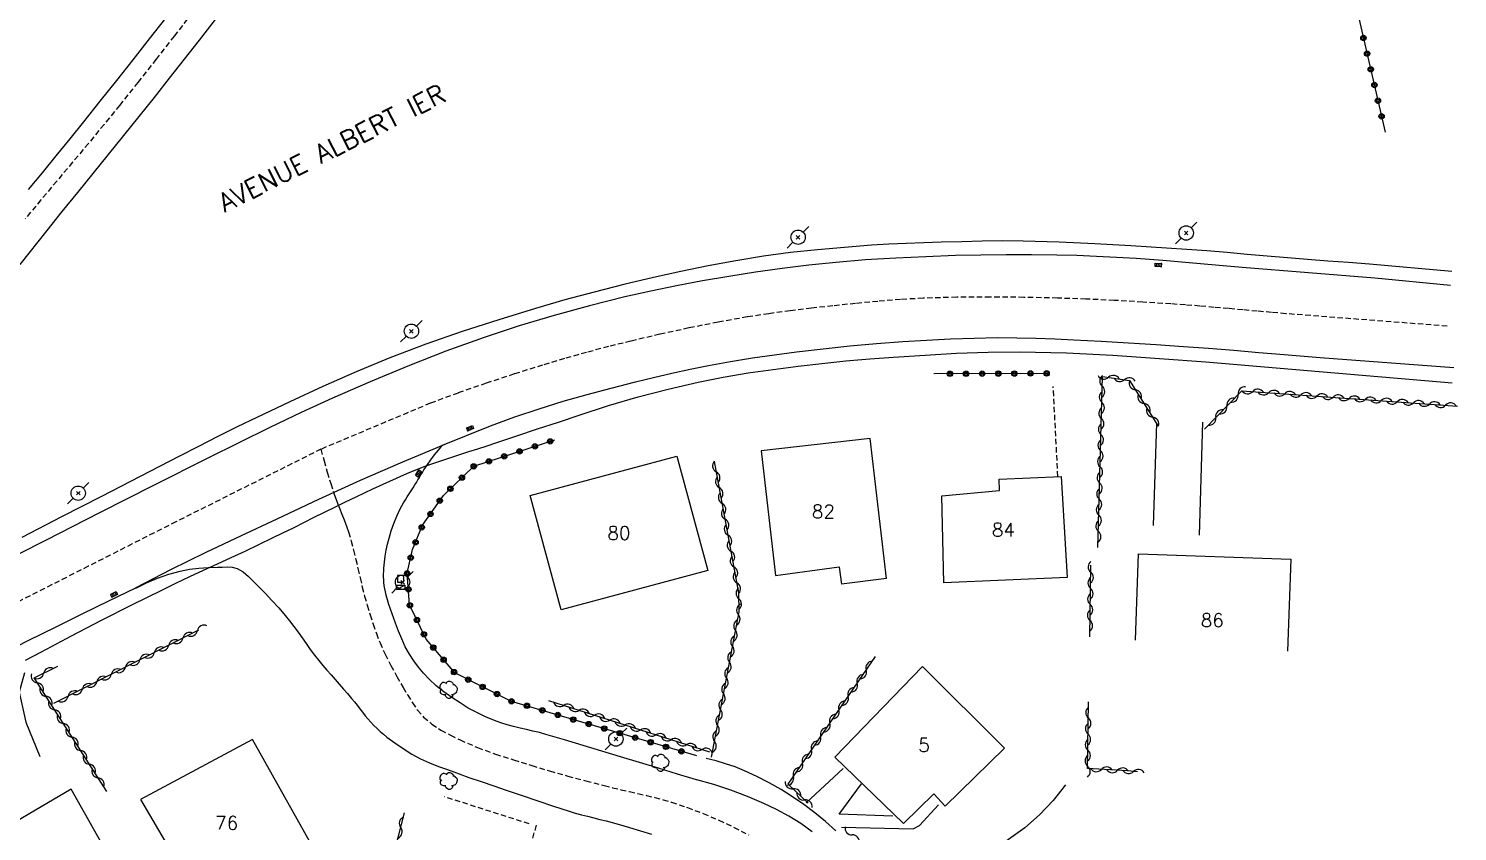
# Model space of a CAD drawing. Header units: millimetres. Extents: x 157999 to 159002, y 156999 to 158001.
# Drawn here: x 158848.6 to 158981.6, y 157569.1 to 157643.7 of the extents above; entities that cross this region are included whole.
import ezdxf
from ezdxf.enums import TextEntityAlignment as Align

# ---------------------------------------------------------------- set-up
doc = ezdxf.new("R2010")
doc.units = ezdxf.units.MM
doc.linetypes.add('DASHED', pattern=[0.75, 0.5, -0.25])
doc.layers.get('0').update_dxf_attribs({"linetype": 'CONTINUOUS'})
for name, color, linetype in [('W0001', 6, 'DASHED'), ('W0008', 7, 'CONTINUOUS'), ('W0014', 7, 'CONTINUOUS'), ('W0017', 7, 'CONTINUOUS'), ('W0051', 7, 'CONTINUOUS'), ('W0101', 7, 'CONTINUOUS'), ('W0112', 1, 'DASHED'), ('W0300', 7, 'CONTINUOUS'), ('W0310', 3, 'CONTINUOUS'), ('W0323', 7, 'CONTINUOUS'), ('W0401', 7, 'CONTINUOUS'), ('W0438', 7, 'CONTINUOUS'), ('W0473', 7, 'CONTINUOUS'), ('W0989', 7, 'CONTINUOUS'), ('W0991', 7, 'CONTINUOUS')]:
    doc.layers.add(name, color=color, linetype=linetype)
doc.styles.get("Standard").update_dxf_attribs({"font": 'romans.shx', "width": 0.85})

# ---------------------------------------------------------------- blocks, each defined once
blk = doc.blocks.new('T473')
for p, q in [((-0.166667, 0.166667), (0.166667, -0.166667)), ((-0.166667, -0.166667), (0.166667, 0.166667)), ((0.500001, 0.500001), (1.000002, 1.000002)), ((-1.000002, -1.000002), (-0.500001, -0.500001))]:
    blk.add_line(p, q)
blk.add_ellipse((0, 0), major_axis=(0.471405, 0.471405), ratio=1, start_param=5.4977871438, end_param=11.780972451)
blk = doc.blocks.new('T401')
for p, q in [((-0.3, 0.3), (0, 0.3)), ((-0.3, -0.25), (-0.3, 0.3)), ((-0.3, 0.15), (0, 0.15)), ((-0.3, 0), (0, 0)), ((0, 0.3), (0, -0.25)), ((-0.3, -0.15), (0, -0.15)), ((-0.3, -0.25), (-0.3, -0.3)), ((-0.3, -0.3), (0, -0.3)), ((0, -0.3), (0, -0.25))]:
    blk.add_line(p, q)
blk = doc.blocks.new('T300')
for p, q in [((-0.8, 0.51), (-0.86, 0.34)), ((-0.86, 0.34), (-0.86, 0.17)), ((-0.86, 0.17), (-0.74, 0.06)), ((-0.69, 0.63), (-0.8, 0.51)), ((-0.8, -0.06), (-0.74, 0.06)), ((-0.74, 0.06), (-0.69, 0.11)), ((-0.57, 0.69), (-0.69, 0.63)), ((-0.46, 0.69), (-0.57, 0.69)), ((-0.29, 0.63), (-0.46, 0.69)), ((-0.29, 0.63), (-0.17, 0.74)), ((-0.23, 0.57), (-0.29, 0.63)), ((-0.17, 0.74), (-0.06, 0.8)), ((-0.06, 0.8), (0.06, 0.8)), ((0.06, 0.8), (0.23, 0.74)), ((0.23, 0.74), (0.34, 0.63)), ((0.34, 0.63), (0.4, 0.51)), ((0.46, 0.46), (0.34, 0.46)), ((0.4, 0.51), (0.4, 0.46)), ((0.57, 0.4), (0.46, 0.46)), ((0.57, 0.4), (0.69, 0.29)), ((0.69, 0.29), (0.74, 0.17)), ((0.74, 0.06), (0.69, -0.17)), ((0.74, 0.17), (0.74, 0.06)), ((-0.8, -0.17), (-0.8, -0.06)), ((-0.8, -0.23), (-0.8, -0.17)), ((-0.74, -0.34), (-0.8, -0.23)), ((-0.69, -0.4), (-0.74, -0.34)), ((-0.51, -0.46), (-0.69, -0.4)), ((-0.4, -0.46), (-0.51, -0.46)), ((-0.4, -0.46), (-0.34, -0.46)), ((-0.34, -0.46), (-0.34, -0.4)), ((-0.34, -0.51), (-0.34, -0.46)), ((-0.29, -0.63), (-0.34, -0.51)), ((-0.17, -0.74), (-0.29, -0.63)), ((-0.06, -0.8), (-0.17, -0.74)), ((0.06, -0.8), (-0.06, -0.8)), ((0.17, -0.74), (0.06, -0.8)), ((0.23, -0.69), (0.17, -0.74)), ((0.29, -0.46), (0.23, -0.46)), ((0.29, -0.63), (0.23, -0.69)), ((0.46, -0.4), (0.29, -0.46)), ((0.34, -0.51), (0.29, -0.63)), ((0.34, -0.51), (0.34, -0.46)), ((0.57, -0.34), (0.46, -0.4)), ((0.63, -0.29), (0.57, -0.34)), ((0.69, -0.17), (0.63, -0.29))]:
    blk.add_line(p, q)
blk = doc.blocks.new('T438')
for p, q in [((-0.4, 0.2), (0.4, 0.2)), ((-0.4, -0.2), (-0.4, 0.2)), ((0.15, 1.1), (-0.3, 1.1)), ((-0.3, 1.1), (-0.3, 0.5)), ((-0.3, 0.5), (0.15, 0.5)), ((0.3, 0.65), (0.3, 0.95)), ((0.4, 0.2), (0.4, -0.2))]:
    blk.add_line(p, q)
at = {"flags": 128}
for points in [[(-0.4, -0.2), (0.4, 0.2)], [(0.4, -0.2), (-0.4, -0.2)]]:
    blk.add_lwpolyline(points, dxfattribs=at)
for centre, major_axis, start_param, end_param in [((0.15, 0.95), (0.106, -0.106), 0.785398, 2.356194), ((0.15, 0.65), (0.106, 0.106), 3.926991, 5.497787)]:
    blk.add_ellipse(centre, major_axis=major_axis, ratio=1, start_param=start_param, end_param=end_param)
blk = doc.blocks.new('t310o')
at = {"color": 0, "linetype": 'Continuous'}
for centre, start, end in [((-0.5, 0.38), 216.8699, 323.1304), ((0.5, -0.37), 36.8699, 143.1303)]:
    blk.add_arc(centre, 0.625, start, end, dxfattribs=at)
blk = doc.blocks.new('t323o')
at = {"color": 0, "linetype": 'Continuous'}
for radius in [0.25, 0.15]:
    blk.add_circle((0, 0), radius, dxfattribs=at)

msp = doc.modelspace()

# ---------------------------------------------------------------- linework, layer by layer
at = {"layer": 'W0001'}
for points in [[(158863.88, 157645.22), (158862.2, 157643.05), (158860.52, 157640.89), (158858.83, 157638.74), (158857.12, 157636.6), (158855.67, 157634.83), (158854.22, 157633.06), (158852.75, 157631.31), (158851.27, 157629.56), (158849.8, 157627.81), (158848.34, 157626.05)], [(158980.7, 157616.06), (158965.67, 157617.22), (158965.67, 157617.22), (158965.67, 157617.22), (158965.67, 157617.22), (158964.33, 157617.34), (158963, 157617.45), (158961.66, 157617.58), (158960.33, 157617.7), (158958.99, 157617.81), (158957.66, 157617.93), (158956.32, 157618.03), (158954.98, 157618.13), (158952.35, 157618.3), (158949.71, 157618.46), (158947.06, 157618.58), (158944.42, 157618.67), (158941.29, 157618.74), (158938.16, 157618.77), (158935.04, 157618.75), (158931.91, 157618.66), (158929.8, 157618.54), (158927.71, 157618.37), (158925.61, 157618.17), (158923.52, 157617.95), (158921.52, 157617.73), (158919.53, 157617.49), (158917.54, 157617.22), (158915.55, 157616.92), (158912.83, 157616.43), (158910.11, 157615.89), (158907.41, 157615.3), (158904.71, 157614.67), (158902.64, 157614.16), (158900.58, 157613.62), (158898.53, 157613.04), (158896.49, 157612.44), (158893.86, 157611.61), (158891.24, 157610.75), (158888.63, 157609.84), (158886.04, 157608.89), (158875.86, 157604.61)], [(158875.86, 157604.61), (158862.37, 157597.86), (158860.33, 157596.83), (158858.29, 157595.8), (158856.25, 157594.76), (158854.21, 157593.72), (158852.17, 157592.69), (158850.13, 157591.65), (158848.09, 157590.62), (158846.04, 157589.59), (158844.31, 157588.73), (158842.57, 157587.87), (158840.83, 157587.01), (158839.08, 157586.16), (158837.34, 157585.31), (158835.6, 157584.45), (158833.86, 157583.59), (158832.13, 157582.72), (158828.83, 157581.04), (158825.55, 157579.35), (158822.26, 157577.65), (158818.98, 157575.95), (158810.86, 157571.7)], [(158875.86, 157604.61), (158876.15, 157603.54), (158876.45, 157602.47), (158876.78, 157601.41), (158877.12, 157600.35), (158877.28, 157599.92), (158877.44, 157599.49), (158877.61, 157599.06), (158877.78, 157598.63), (158877.96, 157598.21), (158878.12, 157597.78), (158878.28, 157597.35), (158878.43, 157596.91), (158878.68, 157596.06), (158878.9, 157595.21), (158879.11, 157594.36), (158879.31, 157593.5), (158879.51, 157592.65), (158879.71, 157591.79), (158879.93, 157590.94), (158880.17, 157590.09), (158880.44, 157589.21), (158880.71, 157588.34), (158881.02, 157587.47), (158881.36, 157586.61), (158881.84, 157585.54), (158882.37, 157584.49), (158882.93, 157583.47), (158883.52, 157582.45), (158883.94, 157581.74), (158884.37, 157581.01), (158884.85, 157580.32), (158885.42, 157579.69), (158886.19, 157579.04), (158887.03, 157578.48), (158887.92, 157578), (158888.81, 157577.56), (158890.44, 157576.85), (158892.11, 157576.25), (158893.79, 157575.71), (158895.48, 157575.18), (158897.15, 157574.68), (158898.84, 157574.2), (158900.53, 157573.75), (158902.23, 157573.31), (158903.01, 157573.11), (158903.79, 157572.93), (158904.58, 157572.75), (158905.36, 157572.58), (158906.15, 157572.4), (158906.93, 157572.21), (158907.71, 157572), (158908.48, 157571.77), (158909.97, 157571.27), (158911.45, 157570.71), (158912.9, 157570.1), (158914.32, 157569.43), (158915.68, 157568.71)]]:
    msp.add_lwpolyline(points, dxfattribs=at)
at = {"layer": 'W0008'}
for points in [[(158847.87, 157621.8), (158848.7, 157622.85), (158849.53, 157623.9), (158850.37, 157624.95), (158851.79, 157626.73), (158853.22, 157628.5), (158854.65, 157630.27), (158856.08, 157632.03), (158857.51, 157633.8), (158858.94, 157635.57), (158860.36, 157637.34), (158861.77, 157639.12), (158864.56, 157642.68), (158867.33, 157646.25)], [(158861.38, 157644.72), (158859.86, 157642.79), (158858.34, 157640.85), (158856.82, 157638.93), (158855.29, 157637), (158853.76, 157635.08), (158852.48, 157633.5), (158851.19, 157631.92), (158849.9, 157630.34), (158848.61, 157628.76)], [(158910.81, 157573.86), (158909.05, 157574.39), (158907.29, 157574.92), (158905.52, 157575.45), (158903.76, 157575.98), (158902.02, 157576.51), (158900.28, 157577.05), (158898.54, 157577.58), (158896.79, 157578.08), (158896.2, 157578.25), (158895.6, 157578.39), (158895, 157578.53), (158894.4, 157578.67), (158893.8, 157578.82), (158893.2, 157578.98), (158892.61, 157579.16), (158892.02, 157579.37), (158891.19, 157579.71), (158890.38, 157580.1), (158889.58, 157580.53), (158888.81, 157581), (158888.05, 157581.5), (158887.31, 157582.04), (158886.6, 157582.61), (158885.93, 157583.23), (158885.42, 157583.77), (158884.94, 157584.33), (158884.5, 157584.92), (158884.1, 157585.54), (158883.71, 157586.23), (158883.38, 157586.96), (158883.09, 157587.69), (158882.81, 157588.43), (158882.49, 157589.29), (158882.19, 157590.15), (158881.94, 157591.03), (158881.76, 157591.93), (158881.73, 157592.2), (158881.71, 157592.47), (158881.7, 157592.74), (158881.7, 157593.01), (158881.71, 157593.28), (158881.72, 157593.55), (158881.74, 157593.82), (158881.77, 157594.09), (158881.84, 157594.66), (158881.93, 157595.21), (158882.06, 157595.77), (158882.2, 157596.32), (158882.41, 157597.02), (158882.65, 157597.71), (158882.92, 157598.38), (158883.23, 157599.05), (158883.38, 157599.34), (158883.55, 157599.63), (158883.72, 157599.91), (158883.9, 157600.19), (158884.08, 157600.46), (158884.26, 157600.73), (158884.44, 157601.01), (158884.61, 157601.29), (158884.75, 157601.52), (158884.89, 157601.75), (158885.03, 157601.99), (158885.16, 157602.22), (158885.3, 157602.45), (158885.44, 157602.68), (158885.59, 157602.91), (158885.74, 157603.13), (158886.08, 157603.61), (158886.44, 157604.08), (158886.8, 157604.53), (158887.18, 157604.98)], [(158858.63, 157591.69), (158859.62, 157592.19), (158860.65, 157592.62), (158861.7, 157592.99), (158862.77, 157593.28), (158863.63, 157593.45), (158864.49, 157593.55), (158865.36, 157593.61), (158866.23, 157593.63), (158866.68, 157593.65), (158867.14, 157593.67), (158867.61, 157593.64), (158868.06, 157593.51), (158868.62, 157593.2), (158869.12, 157592.78), (158869.56, 157592.33), (158869.99, 157591.89), (158870.66, 157591.23), (158871.3, 157590.55), (158871.93, 157589.86), (158872.54, 157589.15), (158872.95, 157588.64), (158873.35, 157588.12), (158873.73, 157587.59), (158874.11, 157587.05), (158874.49, 157586.52), (158874.87, 157585.99), (158875.27, 157585.46), (158875.67, 157584.95), (158876.04, 157584.5), (158876.42, 157584.05), (158876.8, 157583.61), (158877.19, 157583.18), (158877.57, 157582.74), (158877.96, 157582.3), (158878.34, 157581.87), (158878.72, 157581.42), (158878.98, 157581.11), (158879.23, 157580.79), (158879.48, 157580.47), (158879.73, 157580.14), (158879.98, 157579.82), (158880.24, 157579.51), (158880.51, 157579.2), (158880.8, 157578.91), (158881.09, 157578.63), (158881.38, 157578.35), (158881.69, 157578.09), (158882, 157577.83)]]:
    msp.add_lwpolyline(points, dxfattribs=at)
at = {"layer": 'W0014'}
for points in [[(158899.91, 157607.79), (158902.64, 157608.67), (158905.4, 157609.48), (158908.18, 157610.21), (158910.98, 157610.86), (158913.29, 157611.32), (158915.62, 157611.71), (158917.95, 157612.04), (158920.29, 157612.35), (158922.5, 157612.6), (158924.72, 157612.82), (158926.94, 157613.01), (158929.16, 157613.17), (158932.1, 157613.37), (158935.03, 157613.54), (158937.97, 157613.65), (158940.92, 157613.68), (158945.25, 157613.58), (158949.58, 157613.35), (158953.91, 157613.05), (158958.23, 157612.74), (158981.15, 157610.78), (158981.15, 157610.78)], [(158882, 157577.83), (158882.75, 157577.28), (158883.52, 157576.75), (158884.32, 157576.25), (158885.14, 157575.8), (158885.96, 157575.43), (158886.79, 157575.1), (158887.63, 157574.8), (158888.47, 157574.49), (158889.63, 157574.08), (158890.79, 157573.68), (158891.95, 157573.29), (158893.11, 157572.9), (158894.58, 157572.4), (158896.04, 157571.89), (158897.5, 157571.39), (158898.98, 157570.92), (158899.54, 157570.76), (158900.11, 157570.6), (158900.68, 157570.46), (158901.25, 157570.31), (158901.83, 157570.17), (158902.4, 157570.03), (158902.97, 157569.88), (158903.54, 157569.72), (158904.57, 157569.42), (158905.61, 157569.11), (158906.64, 157568.8)], [(158923.78, 157569.12), (158922.82, 157569.97), (158921.84, 157570.78), (158920.82, 157571.54), (158919.77, 157572.26), (158918.69, 157572.94), (158917.58, 157573.58), (158916.44, 157574.17), (158915.28, 157574.7), (158914.41, 157575.05), (158913.53, 157575.35), (158912.64, 157575.61), (158911.73, 157575.82)], [(158921.59, 157569.01), (158920.54, 157569.79), (158919.42, 157570.47), (158918.27, 157571.08), (158917.1, 157571.65), (158915.57, 157572.31), (158914.02, 157572.9), (158912.44, 157573.42), (158910.84, 157573.86)]]:
    msp.add_lwpolyline(points, dxfattribs=at)
at = {"layer": 'W0017'}
for points in [[(158953.35, 157597.51), (158953.67, 157607.04)], [(158957.93, 157607.12), (158957.61, 157596.61)], [(158848.26, 157583.82), (158847.77, 157582.02), (158848.39, 157579.21), (158849.7, 157576.03)], [(158924.46, 157574.91), (158921.02, 157571.7)], [(158929.1, 157570.47), (158924.1, 157570.67), (158926.18, 157573.48)], [(158924.31, 157569.44), (158930.98, 157569.3), (158931.59, 157569.61), (158933.35, 157571.53)]]:
    msp.add_lwpolyline(points, dxfattribs=at)
at = {"layer": 'W0051'}
for points in [[(158981.14, 157621.14), (158973.46, 157621.83), (158973.46, 157621.83), (158973.46, 157621.83), (158973.46, 157621.83), (158971.52, 157621.97), (158969.57, 157622.12), (158967.7, 157622.27), (158965.82, 157622.42), (158963.95, 157622.58), (158962.07, 157622.74), (158960.2, 157622.9), (158958.32, 157623.06), (158956.45, 157623.2), (158954.57, 157623.33), (158951.24, 157623.54), (158947.91, 157623.73), (158944.57, 157623.89), (158941.23, 157623.98), (158939.32, 157623.99), (158937.41, 157623.96), (158935.51, 157623.91), (158933.6, 157623.86), (158931.98, 157623.81), (158930.35, 157623.76), (158928.73, 157623.69), (158927.11, 157623.59), (158924.59, 157623.39), (158922.08, 157623.17), (158919.57, 157622.9), (158917.06, 157622.56), (158914.48, 157622.15), (158911.92, 157621.67), (158909.36, 157621.14), (158906.81, 157620.58), (158904.05, 157619.93), (158901.3, 157619.23), (158898.57, 157618.5), (158895.84, 157617.71), (158892.42, 157616.66), (158889.01, 157615.55), (158885.63, 157614.37), (158882.27, 157613.11), (158879.13, 157611.82), (158876.03, 157610.45), (158872.96, 157609.02), (158869.9, 157607.57), (158868.07, 157606.68), (158866.26, 157605.78), (158864.45, 157604.86), (158862.65, 157603.93), (158860.85, 157603), (158859.05, 157602.06), (158857.25, 157601.13), (158855.44, 157600.2), (158851.72, 157598.31), (158848.01, 157596.41)], [(158981.01, 157619.84), (158981.01, 157619.84), (158973.96, 157620.52), (158967.78, 157621.02), (158961.61, 157621.53), (158959.14, 157621.74), (158956.68, 157621.96), (158954.21, 157622.16), (158951.74, 157622.34), (158949.9, 157622.45), (158948.06, 157622.55), (158946.21, 157622.63), (158944.37, 157622.68), (158942.01, 157622.71), (158939.65, 157622.71), (158937.3, 157622.68), (158934.94, 157622.62), (158932.15, 157622.52), (158929.36, 157622.39), (158926.56, 157622.22), (158923.78, 157621.99), (158921.28, 157621.73), (158918.78, 157621.42), (158916.3, 157621.07), (158913.82, 157620.68), (158911.39, 157620.27), (158908.97, 157619.82), (158906.56, 157619.33), (158904.16, 157618.78), (158900.86, 157617.95), (158897.57, 157617.05), (158894.31, 157616.08), (158891.07, 157615.02), (158887.49, 157613.73), (158883.95, 157612.34), (158880.43, 157610.88), (158876.95, 157609.37), (158874.01, 157608.03), (158871.11, 157606.63), (158868.22, 157605.2), (158865.33, 157603.77), (158860.28, 157601.25), (158855.24, 157598.69), (158850.21, 157596.13), (158845.18, 157593.56)], [(158887.18, 157604.98), (158889.4, 157605.9), (158891.64, 157606.78), (158893.9, 157607.61), (158896.18, 157608.38), (158898.4, 157609.07), (158900.63, 157609.7), (158902.88, 157610.29), (158905.13, 157610.87), (158906.82, 157611.28), (158908.52, 157611.69), (158910.22, 157612.06), (158911.93, 157612.41), (158913.97, 157612.77), (158916.02, 157613.1), (158918.08, 157613.4), (158920.14, 157613.67), (158922.61, 157613.96), (158925.08, 157614.22), (158927.56, 157614.44), (158930.04, 157614.63), (158932.24, 157614.77), (158934.45, 157614.88), (158936.65, 157614.95), (158938.86, 157614.99), (158940.63, 157614.98), (158942.4, 157614.93), (158944.17, 157614.87), (158945.94, 157614.79), (158948.49, 157614.67), (158951.04, 157614.52), (158953.59, 157614.36), (158956.14, 157614.18), (158958.48, 157614.01), (158960.82, 157613.82), (158963.16, 157613.62), (158965.51, 157613.43), (158968.88, 157613.15), (158968.88, 157613.15), (158968.88, 157613.15), (158981.32, 157612.22), (158981.32, 157612.22)], [(158848.35, 157584.98), (158849.84, 157585.77), (158852.63, 157587.26), (158855.44, 157588.71), (158858.26, 157590.14), (158861.1, 157591.54), (158862.37, 157592.16), (158863.65, 157592.77), (158864.94, 157593.37), (158866.22, 157593.96), (158867.51, 157594.55), (158868.8, 157595.14), (158870.08, 157595.74), (158871.36, 157596.36), (158872.33, 157596.83), (158873.3, 157597.31), (158874.27, 157597.79), (158875.23, 157598.28), (158876.2, 157598.76), (158877.17, 157599.23), (158878.15, 157599.71), (158879.13, 157600.17), (158880.69, 157600.91), (158882.26, 157601.65), (158883.85, 157602.35), (158885.46, 157602.99), (158886.29, 157603.28), (158887.13, 157603.57), (158887.96, 157603.85), (158888.8, 157604.12), (158889.64, 157604.39), (158890.48, 157604.66), (158891.32, 157604.93), (158892.15, 157605.21), (158894.09, 157605.85), (158896.03, 157606.5), (158897.97, 157607.14), (158899.91, 157607.79)], [(158887.39, 157605.05), (158883.44, 157603.4), (158879.52, 157601.69), (158875.62, 157599.93), (158871.75, 157598.11), (158868.45, 157596.55), (158865.14, 157595), (158861.86, 157593.39), (158858.62, 157591.7)], [(158846.33, 157585.65), (158848.68, 157586.83), (158851.16, 157588.06), (158853.65, 157589.28), (158856.13, 157590.49), (158858.62, 157591.7)]]:
    msp.add_lwpolyline(points, dxfattribs=at)
at = {"layer": 'W0101'}
for points in [[(158926.97, 157605.61), (158916.85, 157604.46), (158918.17, 157592.86), (158924.1, 157593.67), (158924.1, 157593.64), (158924.33, 157592.04)], [(158928.51, 157592.59), (158926.97, 157605.61)], [(158951.67, 157586.86), (158951.96, 157594.89), (158966.13, 157594.37), (158965.82, 157585.83)], [(158928.51, 157592.59), (158924.33, 157592.04)], [(158930.08, 157569.78), (158923.71, 157575.97), (158931.85, 157584.41), (158939.5, 157576.8)], [(158939.5, 157576.8), (158933.98, 157571.41)], [(158933.98, 157571.41), (158932.91, 157572.54), (158930.08, 157569.78)]]:
    msp.add_lwpolyline(points, dxfattribs=at)
for points in [[(158911.86, 157593.33), (158898.21, 157589.66), (158895.35, 157600.29), (158909, 157603.96)], [(158945.31, 157592.68), (158933.85, 157592.17), (158933.65, 157600.28), (158939.01, 157600.78), (158938.98, 157601.82), (158944.76, 157602.08)], [(158876.22, 157565.6), (158869.5, 157577.59), (158859.07, 157572.01), (158863.58, 157564.35), (158867.46, 157566.36), (158870.04, 157562.09)], [(158858.53, 157562.48), (158852.61, 157572.97), (158842.31, 157566.94), (158847.65, 157557.98), (158853.1, 157560.98), (158853.86, 157559.71)]]:
    msp.add_lwpolyline(points, close=True, dxfattribs=at)
at = {"layer": 'W0112'}
for points in [[(158944.46, 157602.07), (158944.02, 157610.45)], [(158895.25, 157569.75), (158887.36, 157572.27)], [(158895.9, 157569.63), (158894.07, 157563.37)]]:
    msp.add_lwpolyline(points, dxfattribs=at)
at = {"layer": 'W0300'}
msp.add_lwpolyline([(158945.17, 157573.37), (158944.03, 157571.92), (158942.76, 157570.58), (158941.37, 157569.38), (158939.87, 157568.31), (158939.35, 157568.02), (158938.82, 157567.76), (158938.27, 157567.55), (158937.71, 157567.35), (158937.16, 157567.18), (158936.6, 157567), (158936.05, 157566.82), (158935.5, 157566.61), (158934.08, 157566.05), (158932.66, 157565.48), (158931.24, 157564.91), (158929.82, 157564.34)], dxfattribs=at)
at = {"layer": 'W0310'}
for points in [[(158948.19, 157595.47), (158948.61, 157611.39), (158951.12, 157611.01), (158953.8, 157606.75)], [(158958.1, 157606.47), (158961.58, 157610.05), (158981.65, 157608.63)], [(158912.22, 157575.95), (158914.78, 157589.49), (158914.76, 157591.25), (158912.49, 157603.48)], [(158947.42, 157587.17), (158947.53, 157593.81)], [(158864.47, 157587.79), (158850.98, 157580.95)], [(158855.92, 157572.77), (158849.18, 157583.33), (158851.37, 157584.42)], [(158921.21, 157571.67), (158919.41, 157573.4), (158919.35, 157573.45), (158927.47, 157585.31)], [(158897.04, 157581.23), (158912.02, 157576.44)], [(158951.88, 157574.58), (158950.93, 157574.69), (158947.22, 157574.9), (158947.32, 157581.11)], [(158878.04, 157549.07), (158883.64, 157570.79)]]:
    msp.add_lwpolyline(points, dxfattribs=at)
at = {"layer": 'W0323'}
for points in [[(158971.86, 157647.29), (158972.19, 157645.93), (158974.93, 157634.12)], [(158943.63, 157611.67), (158932.91, 157611.62)], [(158910.86, 157576.08), (158893.61, 157581.15), (158888.32, 157583.79), (158885.67, 157586.93), (158884.12, 157590.12), (158883.89, 157593.08), (158884.39, 157595.27), (158885.33, 157597.55), (158887.27, 157600.32), (158890.09, 157603.02), (158897.63, 157605.48)]]:
    msp.add_lwpolyline(points, dxfattribs=at)

# ---------------------------------------------------------------- block references
at = {"layer": 'W0300'}
for p in [(158887.79, 157582.22), (158907.49, 157575.43), (158887.8, 157573.74)]:
    msp.add_blockref('T300', p, dxfattribs=at)
at = {"layer": 'W0310'}
for p, rotation in [((158949.18, 157611.3), 351.2984592732212), ((158948.59, 157610.46), 88.48508688283364), ((158950.66, 157611.08), 351.2984592732212), ((158951.67, 157610.13), 302.1443008299735), ((158948.55, 157608.97), 88.48508688283364), ((158952.47, 157608.86), 302.1443008299735), ((158960.19, 157608.63), 45.82019538485903), ((158961.24, 157609.7), 45.82019538485903), ((158962.59, 157609.98), 355.934203543979), ((158964.08, 157609.87), 355.934203543979), ((158965.58, 157609.77), 355.934203543979), ((158967.07, 157609.66), 355.934203543979), ((158968.57, 157609.55), 355.934203543979), ((158970.07, 157609.45), 355.934203543979), ((158971.56, 157609.34), 355.934203543979), ((158973.06, 157609.24), 355.934203543979), ((158974.56, 157609.13), 355.934203543979), ((158948.51, 157607.47), 88.48508688283364), ((158953.27, 157607.59), 302.1443008299735), ((158959.15, 157607.55), 45.82019538485903), ((158976.05, 157609.02), 355.934203543979), ((158977.55, 157608.92), 355.934203543979), ((158979.04, 157608.81), 355.934203543979), ((158980.54, 157608.7), 355.934203543979), ((158948.47, 157605.97), 88.48508688283364), ((158948.43, 157604.47), 88.48508688283364), ((158912.66, 157602.52), 100.5208490461769), ((158948.39, 157602.97), 88.48508688283364), ((158912.94, 157601.04), 100.5208490461769), ((158948.35, 157601.47), 88.48508688283364), ((158913.21, 157599.57), 100.5208490461769), ((158948.31, 157599.97), 88.48508688283364), ((158913.49, 157598.09), 100.5208490461769), ((158948.27, 157598.47), 88.48508688283364), ((158913.76, 157596.62), 100.5208490461769), ((158948.23, 157596.97), 88.48508688283364), ((158914.03, 157595.14), 100.5208490461769), ((158914.31, 157593.67), 100.5208490461769), ((158947.52, 157593.17), 89.0607593942775), ((158914.58, 157592.19), 100.5208490461769), ((158947.5, 157591.67), 89.0607593942775), ((158914.76, 157590.71), 90.65217194082973), ((158947.47, 157590.17), 89.0607593942775), ((158914.72, 157589.22), 79.3177850144227), ((158947.45, 157588.67), 89.0607593942775), ((158864.36, 157587.73), 206.895502319413), ((158914.45, 157587.74), 79.3177850144227), ((158861.69, 157586.37), 206.895502319413), ((158863.02, 157587.05), 206.895502319413), ((158914.17, 157586.27), 79.3177850144227), ((158859.01, 157585.02), 206.895502319413), ((158860.35, 157585.7), 206.895502319413), ((158913.89, 157584.79), 79.3177850144227), ((158850.05, 157583.76), 26.46049695116105), ((158856.34, 157583.66), 206.895502319413), ((158857.67, 157584.34), 206.895502319413), ((158913.61, 157583.32), 79.3177850144227), ((158926.62, 157584.07), 55.56025918121869), ((158849.46, 157582.88), 122.591191359611), ((158853.66, 157582.3), 206.895502319413), ((158855, 157582.98), 206.895502319413), ((158913.33, 157581.85), 79.3177850144227), ((158925.78, 157582.83), 55.56025918121869), ((158850.27, 157581.62), 122.591191359611), ((158852.32, 157581.62), 206.895502319413), ((158924.93, 157581.6), 55.56025918121869), ((158851.08, 157580.36), 122.591191359611), ((158898.46, 157580.77), 342.3045929107291), ((158899.89, 157580.31), 342.3045929107291), ((158901.32, 157579.86), 342.3045929107291), ((158913.06, 157580.37), 79.3177850144227), ((158924.08, 157580.36), 55.56025918121869), ((158947.3, 157579.61), 89.06075939412784), ((158851.88, 157579.09), 122.591191359611), ((158902.75, 157579.4), 342.3045929107291), ((158904.18, 157578.95), 342.3045929107291), ((158905.61, 157578.49), 342.3045929107291), ((158912.78, 157578.9), 79.3177850144227), ((158923.23, 157579.12), 55.56025918121869), ((158947.27, 157578.11), 89.06075939412784), ((158852.69, 157577.83), 122.591191359611), ((158853.5, 157576.57), 122.591191359611), ((158907.04, 157578.03), 342.3045929107291), ((158908.47, 157577.58), 342.3045929107291), ((158909.9, 157577.12), 342.3045929107291), ((158912.5, 157577.42), 79.3177850144227), ((158921.53, 157576.65), 55.56025918121869), ((158922.38, 157577.89), 55.56025918121869), ((158947.25, 157576.61), 89.06075939412784), ((158854.31, 157575.3), 122.591191359611), ((158911.33, 157576.67), 342.3045929107291), ((158920.69, 157575.41), 55.56025918121869), ((158855.12, 157574.04), 122.591191359611), ((158919.84, 157574.17), 55.56025918121869), ((158947.23, 157575.11), 89.06075939412784), ((158948.51, 157574.83), 176.8338702443141), ((158950.01, 157574.74), 176.8338702443141), ((158951.5, 157574.62), 173.2429173231296), ((158919.8, 157573.02), 136.1486741921155), ((158920.88, 157571.98), 136.1486741921155), ((158883.29, 157569.4), 75.53948865393262), ((158925.31, 157568.73), 130.371580401309)]:
    msp.add_blockref('t310o', p, dxfattribs=dict(at, rotation=rotation))
at = {"layer": 'W0323'}
for p, rotation in [((158972.9, 157642.88), 283.0746605432394), ((158973.24, 157641.42), 283.0746605432394), ((158973.58, 157639.96), 283.0746605432394), ((158973.92, 157638.5), 283.0746605432394), ((158974.25, 157637.04), 283.0746605432394), ((158974.59, 157635.58), 283.0746605432394), ((158934.41, 157611.63), 180.2297803871422), ((158935.91, 157611.63), 180.2297803871422), ((158937.41, 157611.64), 180.2297803871422), ((158938.91, 157611.65), 180.2297803871422), ((158940.41, 157611.65), 180.2297803871422), ((158941.91, 157611.66), 180.2297803871422), ((158943.41, 157611.66), 180.2297803871422), ((158897.2, 157605.34), 18.06241380130418), ((158892.92, 157603.95), 18.06241380130418), ((158894.35, 157604.41), 18.06241380130418), ((158895.78, 157604.88), 18.06241380130418), ((158890.08, 157603.01), 43.80715867198158), ((158891.5, 157603.48), 18.06241380130418), ((158888.99, 157601.97), 43.80715867198158), ((158886.92, 157599.82), 54.93716545295334), ((158887.91, 157600.93), 43.80715867198158), ((158886.06, 157598.59), 54.93716545295334), ((158885.24, 157597.34), 67.51242047695276), ((158884.67, 157595.95), 67.51242047695276), ((158884.22, 157594.52), 77.34440753300923), ((158883.89, 157593.06), 94.39722112340144), ((158884.01, 157591.57), 94.39722112340144), ((158884.14, 157590.08), 115.9160392697151), ((158884.8, 157588.73), 115.9160392697151), ((158885.45, 157587.38), 115.9160392697151), ((158886.32, 157586.16), 130.1132829303119), ((158887.28, 157585.02), 130.1132829303119), ((158888.25, 157583.87), 130.1132829303119), ((158889.57, 157583.17), 153.530232365803), ((158890.91, 157582.5), 153.530232365803), ((158892.25, 157581.83), 153.530232365803), ((158893.6, 157581.16), 153.530232365803), ((158895.03, 157580.74), 163.5946371691818), ((158896.47, 157580.31), 163.5946371691818), ((158897.91, 157579.89), 163.5946371691818), ((158899.35, 157579.46), 163.5946371691818), ((158900.79, 157579.04), 163.5946371691818), ((158902.23, 157578.62), 163.5946371691818), ((158903.67, 157578.19), 163.5946371691818), ((158905.11, 157577.77), 163.5946371691818), ((158906.55, 157577.35), 163.5946371691818), ((158907.98, 157576.92), 163.5946371691818), ((158909.42, 157576.5), 163.5946371691818)]:
    msp.add_blockref('t323o', p, dxfattribs=dict(at, rotation=rotation))
at = {"layer": 'W0401'}
for p, rotation in [((158953.82, 157621.9), 85.61469002052633), ((158889.79, 157606.42), 291.7629063045284), ((158885.07, 157602.29), 329.556976020134), ((158856.66, 157590.96), 295.8021435758906)]:
    msp.add_blockref('T401', p, dxfattribs=dict(at, rotation=rotation))
at = {"layer": 'W0438'}
msp.add_blockref('T438', (158883.28, 157591.75), dxfattribs=at)
at = {"layer": 'W0473'}
for p in [(158956.4, 157624.73), (158920.27, 157624.33), (158884.28, 157615.59), (158853.27, 157600.52), (158883.46, 157592.23), (158903.32, 157577.65)]:
    msp.add_blockref('T473', p, dxfattribs=at)

# ---------------------------------------------------------------- texts
at = {"layer": 'W0989'}
msp.add_text('AVENUE ALBERT IER', height=1.75, rotation=26.7516, dxfattribs=at).set_placement((158866.88, 157626.63))
at = {"layer": 'W0991'}
for s, p in [('82', (158922.63, 157598.82)), ('84', (158939.39, 157597.12)), ('80', (158903.6, 157596.81)), ('86', (158958.83, 157588.7)), ('5', (158932, 157577.09)), ('76', (158867.09, 157569.84))]:
    msp.add_text(s, height=1.25, dxfattribs=at).set_placement(p, align=Align.MIDDLE_CENTER)

doc.saveas('drawing.dxf')
